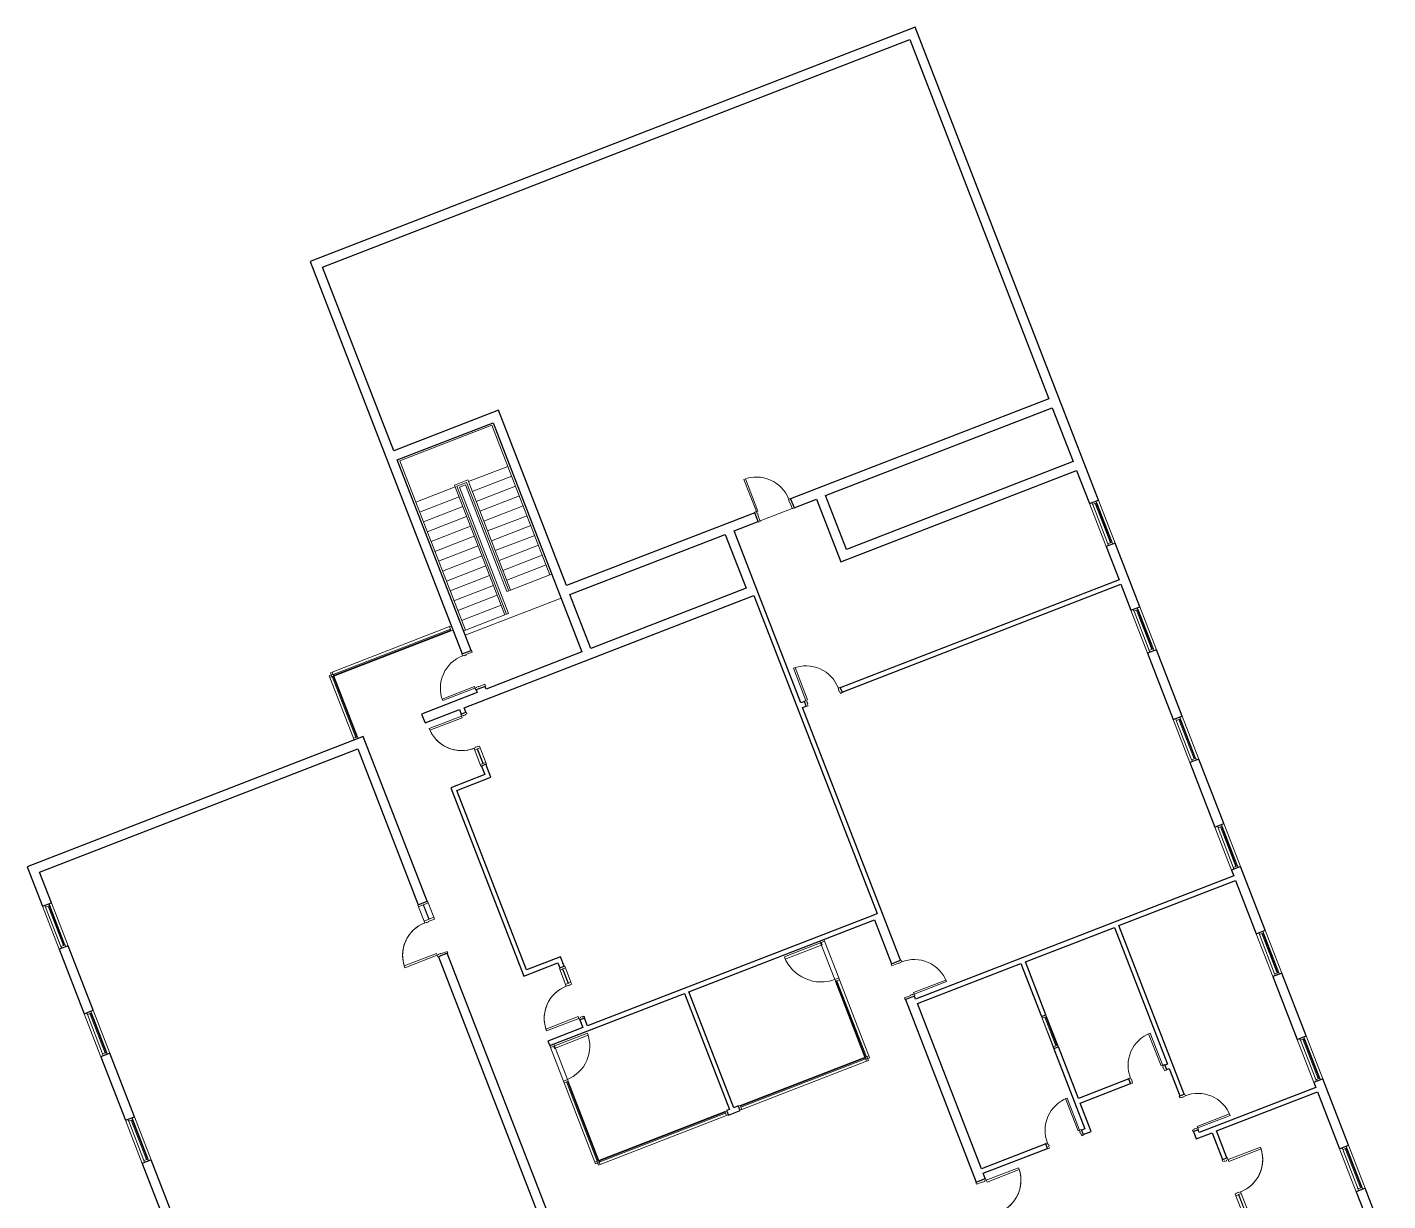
# Model space of a CAD drawing. Header units: inches. Extents: x -715 to 1000, y -5106 to -727.
# Drawn here: x -715 to 700, y -1948 to -727 of the extents above; entities that cross this region are included whole.
import ezdxf

# ---------------------------------------------------------------- set-up
doc = ezdxf.new("R2010")
doc.units = ezdxf.units.IN
doc.header["$MEASUREMENT"] = 0
for name, color, linetype, lineweight in [('A-DOOR', 31, 'Continuous', 9), ('A-DOOR-FRAM', 31, 'Continuous', 15), ('A-FLOR', 192, 'Continuous', 9), ('A-FLOR-HRAL', 11, 'Continuous', 9), ('A-GLAZ-CURT', 52, 'Continuous', 9), ('A-GLAZ-CWMG', 51, 'Continuous', 9), ('A-WALL', 113, 'Continuous', 9), ('I-WALL', 2, 'Continuous', 9), ('S-STRS', 31, 'Continuous', 9)]:
    doc.layers.add(name, color=color, linetype=linetype, lineweight=lineweight)

# ---------------------------------------------------------------- blocks, each defined once
blk = doc.blocks.new('System Panel - zGlazed-5186094-Level 2 - Map Export')
at = {"layer": 'A-GLAZ-CURT'}
for p, q in [((22, -0.5), (-22, -0.5)), ((-22, -0.5), (-22, -1.5)), ((-22, -1.5), (22, -1.5)), ((22, -1.5), (22, -0.5))]:
    blk.add_line(p, q, dxfattribs=at)
blk = doc.blocks.new('Rectangular Mullion - 4 1_2_ x 2_ Rectangular_CE_-5164190-Level 2 - Map Export')
at = {"layer": 'A-GLAZ-CWMG'}
for p, q in [((782.8, -2228.7), (798.7, -2269.7)), ((787, -2227), (802.9, -2268.1))]:
    blk.add_line(p, q, dxfattribs=at)
blk = doc.blocks.new('Rectangular Mullion - 4 1_2_ x 2_ Rectangular_CE_-5186095-Level 2 - Map Export')
at = {"layer": 'A-GLAZ-CWMG', "lineweight": 15}
for p, q in [((-2, 2.25), (0, 2.25)), ((-2, -2.25), (-2, 2.25)), ((0, 2.25), (0, -2.25)), ((0, -2.25), (-2, -2.25))]:
    blk.add_line(p, q, dxfattribs=at)
blk = doc.blocks.new('Rectangular Mullion - 4 1_2_ x 2_ Rectangular_CE_-5186096-Level 2 - Map Export')
at = {"layer": 'A-GLAZ-CWMG', "lineweight": 15}
for p, q in [((0, 2.25), (-2, 2.25)), ((-2, 2.25), (-2, -2.25)), ((0, -2.25), (0, 2.25)), ((-2, -2.25), (0, -2.25))]:
    blk.add_line(p, q, dxfattribs=at)
blk = doc.blocks.new('System Panel - zGlazed-5186063-Level 2 - Map Export')
at = {"layer": 'A-GLAZ-CURT'}
for p, q in [((22, 1.5), (-22, 1.5)), ((-22, 1.5), (-22, 0.5)), ((-22, 0.5), (22, 0.5)), ((22, 0.5), (22, 1.5))]:
    blk.add_line(p, q, dxfattribs=at)
blk = doc.blocks.new('Rectangular Mullion - 4 1_2_ x 2_ Rectangular_CE_-5142176-Level 2 - Map Export')
at = {"layer": 'A-GLAZ-CWMG'}
for p, q in [((891.3, -3060.1), (891.3, -3016.1)), ((895.8, -3060.1), (895.8, -3016.1))]:
    blk.add_line(p, q, dxfattribs=at)
blk = doc.blocks.new('Rectangular Mullion - 4 1_2_ x 2_ Rectangular_CE_-5186064-Level 2 - Map Export')
at = {"layer": 'A-GLAZ-CWMG', "lineweight": 15}
for p, q in [((-2, 2.25), (0, 2.25)), ((-2, -2.25), (-2, 2.25)), ((0, 2.25), (0, -2.25)), ((0, -2.25), (-2, -2.25))]:
    blk.add_line(p, q, dxfattribs=at)
blk = doc.blocks.new('Rectangular Mullion - 4 1_2_ x 2_ Rectangular_CE_-5186065-Level 2 - Map Export')
at = {"layer": 'A-GLAZ-CWMG', "lineweight": 15}
for p, q in [((0, 2.25), (-2, 2.25)), ((-2, 2.25), (-2, -2.25)), ((0, -2.25), (0, 2.25)), ((-2, -2.25), (0, -2.25))]:
    blk.add_line(p, q, dxfattribs=at)
blk = doc.blocks.new('Door-Single-Sidelite_CE_ - WD Door-2_ HM Frame-Sidelite-5144361-Level 2 - Map Export')
at = {"layer": 'A-DOOR', "lineweight": 15}
for p, q in [((-36, -0.125), (-36, 0.125)), ((-36, 0.125), (-20, 0.125)), ((-20, 0.125), (-20, -0.125)), ((-20, -0.125), (-36, -0.125))]:
    blk.add_line(p, q, dxfattribs=at)
at = {"layer": 'A-DOOR'}
for p, q in [((16, -5.5), (18, -5.5)), ((16, -41.5), (16, -5.5)), ((18, -5.5), (18, -41.5)), ((18, -41.5), (16, -41.5))]:
    blk.add_line(p, q, dxfattribs=at)
for start, end in [(179.5, 266.789728), (180.5, 270)]:
    blk.add_arc((18, -5.5), 36, start, end, dxfattribs=at)
at = {"layer": 'A-DOOR-FRAM'}
for p, q in [((-38, 5.5), (-36, 5.5)), ((-38, -5.5), (-38, 5.5)), ((-36, 5.5), (-36, -5.5)), ((-20, 5.5), (-18, 5.5)), ((-20, -5.5), (-20, 5.5)), ((-18, 5.5), (-18, -1.5)), ((18, 5.5), (20, 5.5)), ((18, -1.5), (18, 5.5)), ((20, 5.5), (20, -5.5)), ((-36, -5.5), (-38, -5.5)), ((-18, -5.5), (-20, -5.5)), ((-18, -1.5), (-17.5, -1.5)), ((-18, -3.5), (-18, -5.5)), ((-17.5, -3.5), (-18, -3.5)), ((-17.5, -1.5), (-17.5, -3.5)), ((17.5, -1.5), (18, -1.5)), ((17.5, -3.5), (17.5, -1.5)), ((18, -3.5), (17.5, -3.5)), ((18, -5.5), (18, -3.5)), ((20, -5.5), (18, -5.5))]:
    blk.add_line(p, q, dxfattribs=at)
at = {"layer": 'A-DOOR-FRAM', "lineweight": 9}
for p, q in [((-20, 5.5), (-36, 5.5)), ((-36, -5.5), (-20, -5.5))]:
    blk.add_line(p, q, dxfattribs=at)
blk = doc.blocks.new('Door-Single_CE_ - HM Door-2_ HM Frame-5141001-Level 2 - Map Export')
at = {"layer": 'A-DOOR'}
for p, q in [((16.25, -41.5), (16.25, -5.5)), ((16.25, -5.5), (18, -5.5)), ((18, -5.5), (18, -41.5)), ((18, -41.5), (16.25, -41.5))]:
    blk.add_line(p, q, dxfattribs=at)
at = {"layer": 'A-DOOR', "lineweight": 15}
for p, q in [((16.25, -41.5), (16.25, -5.5)), ((18, -5.5), (16.25, -5.5)), ((18, -5.5), (18, -41.5)), ((18, -41.5), (16.25, -41.5))]:
    blk.add_line(p, q, dxfattribs=at)
at = {"layer": 'A-DOOR'}
blk.add_arc((18, -5.5), 36, 179.5, 270, dxfattribs=at)
blk.add_arc((18, -5.5), 36, 179.5, 270, dxfattribs=at)
blk.add_arc((18, -5.5), 36, 179.5, 270, dxfattribs=at)
blk.add_arc((18, -5.5), 36, 179.5, 270, dxfattribs=at)
at = {"layer": 'A-DOOR-FRAM'}
for p, q in [((-20, 5.5), (-18, 5.5)), ((-20, -5.5), (-20, 5.5)), ((-18, 5.5), (-18, -1.75)), ((18, 5.5), (20, 5.5)), ((18, -1.75), (18, 5.5)), ((20, 5.5), (20, -5.5)), ((-18, -5.5), (-20, -5.5)), ((-18, -1.75), (-17.5, -1.75)), ((-18, -3.75), (-18, -5.5)), ((-17.5, -3.75), (-18, -3.75)), ((-17.5, -1.75), (-17.5, -3.75)), ((17.5, -1.75), (18, -1.75)), ((17.5, -3.75), (17.5, -1.75)), ((18, -3.75), (17.5, -3.75)), ((18, -5.5), (18, -3.75)), ((20, -5.5), (18, -5.5))]:
    blk.add_line(p, q, dxfattribs=at)
blk = doc.blocks.new('System Panel - zGlazed-5186163-Level 2 - Map Export')
at = {"layer": 'A-GLAZ-CURT'}
for p, q in [((65.5, 1.5), (-65.5, 1.5)), ((-65.5, 1.5), (-65.5, 0.5)), ((-65.5, 0.5), (65.5, 0.5)), ((65.5, 0.5), (65.5, 1.5))]:
    blk.add_line(p, q, dxfattribs=at)
blk = doc.blocks.new('Rectangular Mullion - 4 1_2_ x 2_ Rectangular_CE_-5180067-Level 2 - Map Export')
at = {"layer": 'A-GLAZ-CWMG'}
for p, q in [((-397.8, -1398), (-275.7, -1350.7)), ((-396.2, -1402.2), (-274.1, -1354.9))]:
    blk.add_line(p, q, dxfattribs=at)
blk = doc.blocks.new('Rectangular Mullion - 4 1_2_ x 2_ Rectangular_CE_-5186047-Level 2 - Map Export')
at = {"layer": 'A-GLAZ-CWMG', "lineweight": 15}
for p, q in [((-2, 2.25), (0, 2.25)), ((-2, -2.25), (-2, 2.25)), ((0, 2.25), (0, -2.25)), ((0, -2.25), (-2, -2.25))]:
    blk.add_line(p, q, dxfattribs=at)
blk = doc.blocks.new('Rectangular Mullion - 4 1_2_ x 2_ Rectangular_CE_-5186048-Level 2 - Map Export')
at = {"layer": 'A-GLAZ-CWMG', "lineweight": 15}
for p, q in [((0, 2.25), (-2, 2.25)), ((-2, 2.25), (-2, -2.25)), ((0, -2.25), (0, 2.25)), ((-2, -2.25), (0, -2.25))]:
    blk.add_line(p, q, dxfattribs=at)
blk = doc.blocks.new('System Panel - zGlazed-5186164-Level 2 - Map Export')
at = {"layer": 'A-GLAZ-CURT'}
for p, q in [((34, 1.5), (-34, 1.5)), ((-34, 1.5), (-34, 0.5)), ((-34, 0.5), (34, 0.5)), ((34, 0.5), (34, 1.5))]:
    blk.add_line(p, q, dxfattribs=at)
blk = doc.blocks.new('Rectangular Mullion - 4 1_2_ x 2_ Rectangular_CE_-5180086-Level 2 - Map Export')
at = {"layer": 'A-GLAZ-CWMG'}
for p, q in [((-375.7, -1466.9), (-400.2, -1403.5)), ((-371.5, -1465.3), (-396, -1401.9))]:
    blk.add_line(p, q, dxfattribs=at)
blk = doc.blocks.new('Door-Single-Sidelite_CE_ - WD Door-2_ HM Frame-Sidelite-5143300-Level 2 - Map Export')
at = {"layer": 'A-DOOR'}
for p, q in [((18, 39), (16, 39)), ((16, 39), (16, 3)), ((18, 3), (18, 39)), ((16, 3), (18, 3))]:
    blk.add_line(p, q, dxfattribs=at)
at = {"layer": 'A-DOOR', "lineweight": 15}
for p, q in [((-20, 0.125), (-36, 0.125)), ((-36, 0.125), (-36, -0.125)), ((-20, -0.125), (-20, 0.125)), ((-36, -0.125), (-20, -0.125))]:
    blk.add_line(p, q, dxfattribs=at)
at = {"layer": 'A-DOOR'}
for start, end in [(93.210272, 180.5), (90, 179.5)]:
    blk.add_arc((18, 3), 36, start, end, dxfattribs=at)
at = {"layer": 'A-DOOR-FRAM'}
for p, q in [((-36, 3), (-38, 3)), ((-38, 3), (-38, -3)), ((-36, -3), (-36, 3)), ((-18, 3), (-20, 3)), ((-20, 3), (-20, -3)), ((-18, 1), (-18, 3)), ((-17.5, 1), (-18, 1)), ((-17.5, -1), (-17.5, 1)), ((18, 1), (17.5, 1)), ((17.5, 1), (17.5, -1)), ((20, 3), (18, 3)), ((18, 3), (18, 1)), ((20, -3), (20, 3)), ((-38, -3), (-36, -3)), ((-20, -3), (-18, -3)), ((-18, -3), (-18, -1)), ((-18, -1), (-17.5, -1)), ((17.5, -1), (18, -1)), ((18, -1), (18, -3)), ((18, -3), (20, -3))]:
    blk.add_line(p, q, dxfattribs=at)
at = {"layer": 'A-DOOR-FRAM', "lineweight": 9}
for p, q in [((-36, 3), (-20, 3)), ((-20, -3), (-36, -3))]:
    blk.add_line(p, q, dxfattribs=at)
blk = doc.blocks.new('Door-Single-Sidelite_CE_ - WD Door-2_ HM Frame-Sidelite-5143442-Level 2 - Map Export')
at = {"layer": 'A-DOOR', "lineweight": 15}
for p, q in [((-36, -0.125), (-36, 0.125)), ((-36, 0.125), (-20, 0.125)), ((-20, 0.125), (-20, -0.125)), ((-20, -0.125), (-36, -0.125))]:
    blk.add_line(p, q, dxfattribs=at)
at = {"layer": 'A-DOOR'}
for p, q in [((16, -3), (18, -3)), ((16, -39), (16, -3)), ((18, -3), (18, -39)), ((18, -39), (16, -39))]:
    blk.add_line(p, q, dxfattribs=at)
for start, end in [(179.5, 266.789728), (180.5, 270)]:
    blk.add_arc((18, -3), 36, start, end, dxfattribs=at)
at = {"layer": 'A-DOOR-FRAM'}
for p, q in [((-38, 3), (-36, 3)), ((-38, -3), (-38, 3)), ((-36, 3), (-36, -3)), ((-20, 3), (-18, 3)), ((-20, -3), (-20, 3)), ((-18, 3), (-18, 1)), ((-18, 1), (-17.5, 1)), ((-17.5, 1), (-17.5, -1)), ((17.5, 1), (18, 1)), ((17.5, -1), (17.5, 1)), ((18, 3), (20, 3)), ((18, 1), (18, 3)), ((20, 3), (20, -3)), ((-36, -3), (-38, -3)), ((-18, -3), (-20, -3)), ((-18, -1), (-18, -3)), ((-17.5, -1), (-18, -1)), ((18, -1), (17.5, -1)), ((18, -3), (18, -1)), ((20, -3), (18, -3))]:
    blk.add_line(p, q, dxfattribs=at)
at = {"layer": 'A-DOOR-FRAM', "lineweight": 9}
for p, q in [((-20, 3), (-36, 3)), ((-36, -3), (-20, -3))]:
    blk.add_line(p, q, dxfattribs=at)
blk = doc.blocks.new('CW-Single_CE_ - Medium Style-5186165-Level 2 - Map Export')
at = {"layer": 'A-DOOR', "lineweight": 15}
for p, q in [((-18.75, 39), (-18.75, 1.5)), ((-16.25, 39), (-18.75, 39)), ((-16.25, 1.5), (-16.25, 39)), ((-18.75, 1.5), (-16.25, 1.5))]:
    blk.add_line(p, q, dxfattribs=at)
at = {"layer": 'A-DOOR'}
blk.add_arc((-18.75, 1.5), 37.5, 360, 90, dxfattribs=at)
blk = doc.blocks.new('Rectangular Mullion - 4 1_2_ x 2_ Rectangular_CE_-5145594-Level 2 - Map Export')
at = {"layer": 'A-GLAZ-CWMG'}
for p, q in [((-157.3, -1823.5), (-170.9, -1788.6)), ((-153.1, -1821.9), (-166.7, -1786.9))]:
    blk.add_line(p, q, dxfattribs=at)
blk = doc.blocks.new('System Panel - zGlazed-5186166-Level 2 - Map Export')
at = {"layer": 'A-GLAZ-CURT'}
for p, q in [((70.5, 1.5), (-70.5, 1.5)), ((-70.5, 1.5), (-70.5, 0.5)), ((-70.5, 0.5), (70.5, 0.5)), ((70.5, 0.5), (70.5, 1.5))]:
    blk.add_line(p, q, dxfattribs=at)
blk = doc.blocks.new('Rectangular Mullion - 4 1_2_ x 2_ Rectangular_CE_-5181802-Level 2 - Map Export')
at = {"layer": 'A-GLAZ-CWMG'}
for p, q in [((10.7, -1855.2), (-120.7, -1906.1)), ((12.4, -1859.4), (-119.1, -1910.3))]:
    blk.add_line(p, q, dxfattribs=at)
blk = doc.blocks.new('System Panel - zGlazed-5186167-Level 2 - Map Export')
at = {"layer": 'A-GLAZ-CURT'}
for p, q in [((69.7, 1.5), (-69.7, 1.5)), ((-69.7, 1.5), (-69.7, 0.5)), ((-69.7, 0.5), (69.7, 0.5)), ((69.7, 0.5), (69.7, 1.5))]:
    blk.add_line(p, q, dxfattribs=at)
blk = doc.blocks.new('Rectangular Mullion - 4 1_2_ x 2_ Rectangular_CE_-5182209-Level 2 - Map Export')
at = {"layer": 'A-GLAZ-CWMG'}
for p, q in [((156.5, -1798.7), (26.6, -1849.1)), ((158.1, -1802.9), (28.2, -1853.2))]:
    blk.add_line(p, q, dxfattribs=at)
blk = doc.blocks.new('System Panel - zGlazed-5186168-Level 2 - Map Export')
at = {"layer": 'A-GLAZ-CURT'}
for p, q in [((42.5, 1.5), (-42.5, 1.5)), ((-42.5, 1.5), (-42.5, 0.5)), ((-42.5, 0.5), (42.5, 0.5)), ((42.5, 0.5), (42.5, 1.5))]:
    blk.add_line(p, q, dxfattribs=at)
blk = doc.blocks.new('Rectangular Mullion - 4 1_2_ x 2_ Rectangular_CE_-5182568-Level 2 - Map Export')
at = {"layer": 'A-GLAZ-CWMG'}
for p, q in [((125.6, -1719.8), (156.3, -1799)), ((129.8, -1718.2), (160.5, -1797.4))]:
    blk.add_line(p, q, dxfattribs=at)
blk = doc.blocks.new('System Panel - zGlazed-5186169-Level 2 - Map Export')
at = {"layer": 'A-GLAZ-CURT'}
for p, q in [((44.25, 1.5), (-44.25, 1.5)), ((-44.25, 1.5), (-44.25, 0.5)), ((-44.25, 0.5), (44.25, 0.5)), ((44.25, 0.5), (44.25, 1.5))]:
    blk.add_line(p, q, dxfattribs=at)
blk = doc.blocks.new('Rectangular Mullion - 4 1_2_ x 2_ Rectangular_CE_-5182505-Level 2 - Map Export')
at = {"layer": 'A-GLAZ-CWMG'}
for p, q in [((-124.6, -1907.9), (-156.6, -1825.4)), ((-120.4, -1906.3), (-152.4, -1823.8))]:
    blk.add_line(p, q, dxfattribs=at)
blk = doc.blocks.new('Rectangular Mullion - 4 1_2_ x 2_ Rectangular_CE_-5186050-Level 2 - Map Export')
at = {"layer": 'A-GLAZ-CWMG', "lineweight": 15}
for p, q in [((-1, 2.25), (1, 2.25)), ((-1, -2.25), (-1, 2.25)), ((1, 2.25), (1, -2.25)), ((1, -2.25), (-1, -2.25))]:
    blk.add_line(p, q, dxfattribs=at)
blk = doc.blocks.new('CW-Single_CE_ - Medium Style-5186170-Level 2 - Map Export')
at = {"layer": 'A-DOOR', "lineweight": 15}
for p, q in [((-20.5, -1.5), (-18, -1.5)), ((-20.5, -42.5), (-20.5, -1.5)), ((-18, -1.5), (-18, -42.5)), ((-18, -42.5), (-20.5, -42.5))]:
    blk.add_line(p, q, dxfattribs=at)
at = {"layer": 'A-DOOR'}
blk.add_arc((-20.5, -1.5), 41, 270, 0, dxfattribs=at)
blk = doc.blocks.new('Rectangular Mullion - 4 1_2_ x 2_ Rectangular_CE_-5182570-Level 2 - Map Export')
at = {"layer": 'A-GLAZ-CWMG'}
for p, q in [((110.1, -1679.7), (124.9, -1717.9)), ((114.3, -1678.1), (129.1, -1716.3))]:
    blk.add_line(p, q, dxfattribs=at)
blk = doc.blocks.new('Door-Single_CE_ - HM Door-2_ HM Frame-5141952-Level 2 - Map Export')
at = {"layer": 'A-DOOR'}
for p, q in [((18, 41.5), (16.25, 41.5)), ((16.25, 41.5), (16.25, 5.5)), ((18, 5.5), (18, 41.5)), ((16.25, 5.5), (18, 5.5))]:
    blk.add_line(p, q, dxfattribs=at)
at = {"layer": 'A-DOOR', "lineweight": 15}
for p, q in [((18, 41.5), (16.25, 41.5)), ((16.25, 41.5), (16.25, 5.5)), ((18, 5.5), (18, 41.5)), ((18, 5.5), (16.25, 5.5))]:
    blk.add_line(p, q, dxfattribs=at)
at = {"layer": 'A-DOOR'}
blk.add_arc((18, 5.5), 36, 90, 180.5, dxfattribs=at)
blk.add_arc((18, 5.5), 36, 90, 180.5, dxfattribs=at)
blk.add_arc((18, 5.5), 36, 90, 180.5, dxfattribs=at)
blk.add_arc((18, 5.5), 36, 90, 180.5, dxfattribs=at)
at = {"layer": 'A-DOOR-FRAM'}
for p, q in [((-18, 5.5), (-20, 5.5)), ((-20, 5.5), (-20, -5.5)), ((-18, 3.75), (-18, 5.5)), ((-17.5, 3.75), (-18, 3.75)), ((-18, -5.5), (-18, 1.75)), ((-18, 1.75), (-17.5, 1.75)), ((-17.5, 1.75), (-17.5, 3.75)), ((18, 3.75), (17.5, 3.75)), ((17.5, 3.75), (17.5, 1.75)), ((17.5, 1.75), (18, 1.75)), ((20, 5.5), (18, 5.5)), ((18, 5.5), (18, 3.75)), ((18, 1.75), (18, -5.5)), ((20, -5.5), (20, 5.5)), ((-20, -5.5), (-18, -5.5)), ((18, -5.5), (20, -5.5))]:
    blk.add_line(p, q, dxfattribs=at)
blk = doc.blocks.new('Door-Single_CE_ - HM Door-2_ HM Frame-5141420-Level 2 - Map Export')
at = {"layer": 'A-DOOR'}
for p, q in [((16.25, -39), (16.25, -3)), ((16.25, -3), (18, -3)), ((18, -3), (18, -39)), ((18, -39), (16.25, -39))]:
    blk.add_line(p, q, dxfattribs=at)
at = {"layer": 'A-DOOR', "lineweight": 15}
for p, q in [((16.25, -39), (16.25, -3)), ((18, -3), (16.25, -3)), ((18, -3), (18, -39)), ((18, -39), (16.25, -39))]:
    blk.add_line(p, q, dxfattribs=at)
at = {"layer": 'A-DOOR'}
blk.add_arc((18, -3), 36, 179.5, 270, dxfattribs=at)
blk.add_arc((18, -3), 36, 179.5, 270, dxfattribs=at)
blk.add_arc((18, -3), 36, 179.5, 270, dxfattribs=at)
blk.add_arc((18, -3), 36, 179.5, 270, dxfattribs=at)
at = {"layer": 'A-DOOR-FRAM'}
for p, q in [((-20, 3), (-18, 3)), ((-20, -3), (-20, 3)), ((-18, 3), (-18, 0.75)), ((-18, 0.75), (-17.5, 0.75)), ((-17.5, 0.75), (-17.5, -1.25)), ((17.5, 0.75), (18, 0.75)), ((17.5, -1.25), (17.5, 0.75)), ((18, 3), (20, 3)), ((18, 0.75), (18, 3)), ((20, 3), (20, -3)), ((-18, -3), (-20, -3)), ((-18, -1.25), (-18, -3)), ((-17.5, -1.25), (-18, -1.25)), ((18, -1.25), (17.5, -1.25)), ((18, -3), (18, -1.25)), ((20, -3), (18, -3))]:
    blk.add_line(p, q, dxfattribs=at)
blk = doc.blocks.new('Door-Single_CE_ - HM Door-2_ HM Frame-5141171-Level 2 - Map Export')
at = {"layer": 'A-DOOR'}
for p, q in [((18, 39), (16.25, 39)), ((16.25, 39), (16.25, 3)), ((18, 3), (18, 39)), ((16.25, 3), (18, 3))]:
    blk.add_line(p, q, dxfattribs=at)
at = {"layer": 'A-DOOR', "lineweight": 15}
for p, q in [((18, 39), (16.25, 39)), ((16.25, 39), (16.25, 3)), ((18, 3), (18, 39)), ((18, 3), (16.25, 3))]:
    blk.add_line(p, q, dxfattribs=at)
at = {"layer": 'A-DOOR'}
blk.add_arc((18, 3), 36, 90, 180.5, dxfattribs=at)
blk.add_arc((18, 3), 36, 90, 180.5, dxfattribs=at)
blk.add_arc((18, 3), 36, 90, 180.5, dxfattribs=at)
blk.add_arc((18, 3), 36, 90, 180.5, dxfattribs=at)
at = {"layer": 'A-DOOR-FRAM'}
for p, q in [((-18, 3), (-20, 3)), ((-20, 3), (-20, -3)), ((-18, 1.25), (-18, 3)), ((-17.5, 1.25), (-18, 1.25)), ((-17.5, -0.75), (-17.5, 1.25)), ((18, 1.25), (17.5, 1.25)), ((17.5, 1.25), (17.5, -0.75)), ((20, 3), (18, 3)), ((18, 3), (18, 1.25)), ((20, -3), (20, 3)), ((-20, -3), (-18, -3)), ((-18, -3), (-18, -0.75)), ((-18, -0.75), (-17.5, -0.75)), ((17.5, -0.75), (18, -0.75)), ((18, -0.75), (18, -3)), ((18, -3), (20, -3))]:
    blk.add_line(p, q, dxfattribs=at)
blk = doc.blocks.new('System Panel - zGlazed-5186171-Level 2 - Map Export')
at = {"layer": 'A-GLAZ-CURT'}
for p, q in [((16, 1.5), (-16, 1.5)), ((-16, 1.5), (-16, 0.5)), ((-16, 0.5), (16, 0.5)), ((16, 0.5), (16, 1.5))]:
    blk.add_line(p, q, dxfattribs=at)
blk = doc.blocks.new('Rectangular Mullion - 4 1_2_ x 2_ Rectangular_CE_-5184299-Level 2 - Map Export')
at = {"layer": 'A-GLAZ-CWMG'}
for p, q in [((352.4, -1787.9), (340.9, -1758.1)), ((356.6, -1786.3), (345.1, -1756.5))]:
    blk.add_line(p, q, dxfattribs=at)
blk = doc.blocks.new('Railing - Railing-5193568-Level 2 - Map Export')
at = {"layer": 'A-FLOR-HRAL'}
for p, q in [((-231.7, -1141.1), (-327.6, -1178.2)), ((-215.1, -1183.9), (-231.7, -1141.1)), ((-327.6, -1178.2), (-310.9, -1221.1)), ((-171.3, -1296.8), (-215.1, -1183.9)), ((-310.9, -1221.1), (-259.3, -1354.4)), ((-169.5, -1296.1), (-171.3, -1296.8)), ((-259.3, -1354.4), (-261.1, -1355.2))]:
    blk.add_line(p, q, dxfattribs=at)
blk = doc.blocks.new('Railing - Railing-5193572-Level 2 - Map Export')
at = {"layer": 'A-FLOR-HRAL'}
for p, q in [((-256.8, -1198), (-270.6, -1203.3)), ((-258, -1200.6), (-268.1, -1204.5)), ((-214.2, -1313.4), (-258, -1200.6)), ((-256.1, -1199.8), (-256.8, -1198)), ((-212.4, -1312.7), (-256.1, -1199.8)), ((-270.6, -1203.3), (-218.2, -1338.5)), ((-268.1, -1204.5), (-216.4, -1337.8)), ((-212.4, -1312.7), (-214.2, -1313.4)), ((-216.4, -1337.8), (-218.2, -1338.5))]:
    blk.add_line(p, q, dxfattribs=at)

msp = doc.modelspace()

# ---------------------------------------------------------------- linework, layer by layer
at = {"layer": 'A-FLOR'}
for p, q in [((80.7, -1227.7), (47.2, -1240.7)), ((-159.8, -1320.9), (-259.4, -1359.6))]:
    msp.add_line(p, q, dxfattribs=at)
at = {"layer": 'A-WALL', "lineweight": 25}
for p, q in [((208.6, -726.9), (-420.8, -970.8)), ((399.3, -1219), (208.6, -726.9)), ((-407.9, -976.5), (202.9, -739.8)), ((202.9, -739.8), (347.7, -1113.5)), ((-420.8, -970.8), (-262.6, -1379.1)), ((-333.8, -1167.8), (-407.9, -976.5)), ((347.7, -1113.5), (79, -1217.7)), ((-224.8, -1125.5), (-333.8, -1167.8)), ((-154.1, -1308), (-224.8, -1125.5)), ((115.4, -1214.3), (351.3, -1122.9)), ((351.3, -1122.9), (373, -1178.9)), ((-330.2, -1177.1), (-230.5, -1138.5)), ((-230.5, -1138.5), (-138.1, -1377)), ((-253.3, -1375.5), (-330.2, -1177.1)), ((131.4, -1283.2), (376.6, -1188.2)), ((373, -1178.9), (137.1, -1270.3)), ((376.6, -1188.2), (390, -1222.6)), ((137.1, -1270.3), (115.4, -1214.3)), ((79, -1217.7), (82.6, -1227)), ((82.6, -1227), (106.1, -1217.9)), ((106.1, -1217.9), (131.4, -1283.2)), ((390, -1222.6), (399.3, -1219)), ((41.7, -1232.1), (-154.1, -1308)), ((20.3, -1251.1), (45.3, -1241.4)), ((45.3, -1241.4), (41.7, -1232.1)), ((-150.5, -1317.3), (11, -1254.8)), ((11, -1254.8), (32.7, -1310.8)), ((45.6, -1316.5), (20.3, -1251.1)), ((416.6, -1263.8), (407.3, -1267.4)), ((407.3, -1267.4), (420.7, -1301.8)), ((442.3, -1330), (416.6, -1263.8)), ((32.7, -1310.8), (-128.8, -1373.3)), ((422.5, -1306.5), (433, -1333.6)), ((-260.7, -1435.2), (40.9, -1318.3)), ((-128.8, -1373.3), (-150.5, -1317.3)), ((433, -1333.6), (442.3, -1330)), ((-262.6, -1379.1), (-253.3, -1375.5)), ((-138.1, -1377), (-237.7, -1415.6)), ((459.6, -1374.7), (450.3, -1378.3)), ((450.3, -1378.3), (477, -1447.3)), ((486.4, -1443.7), (459.6, -1374.7)), ((-238.8, -1412.8), (-248.1, -1416.4)), ((-237.7, -1415.6), (-238.8, -1412.8)), ((-247.1, -1419.2), (-304.9, -1441.6)), ((-248.1, -1416.4), (-247.1, -1419.2)), ((-304.9, -1441.6), (-301.3, -1450.9)), ((-301.3, -1450.9), (-265.4, -1437)), ((477, -1447.3), (486.4, -1443.7)), ((-365.5, -1465.1), (-715.1, -1600.6)), ((-299, -1636.5), (-365.5, -1465.1)), ((-702.2, -1606.3), (-371.2, -1478)), ((-371.2, -1478), (-308.4, -1640.2)), ((503.7, -1488.5), (494.4, -1492.1)), ((494.4, -1492.1), (520.4, -1559.2)), ((529.7, -1555.6), (503.7, -1488.5)), ((520.4, -1559.2), (529.7, -1555.6)), ((-715.1, -1600.6), (-699.2, -1641.6)), ((-689.9, -1638), (-702.2, -1606.3)), ((547.1, -1600.4), (537.8, -1604)), ((537.8, -1604), (540.1, -1610.1)), ((572.7, -1666.6), (547.1, -1600.4)), ((541.9, -1614.8), (563.4, -1670.2)), ((-699.2, -1641.6), (-689.9, -1638)), ((-308.4, -1640.2), (-299, -1636.5)), ((169.2, -1649.3), (164.5, -1651.1)), ((166.4, -1655.7), (184.1, -1701.4)), ((193.4, -1697.8), (173.9, -1647.5)), ((563.4, -1670.2), (572.7, -1666.6)), ((-672.6, -1682.7), (-681.9, -1686.4)), ((-646.6, -1749.9), (-672.6, -1682.7)), ((-681.9, -1686.4), (-655.9, -1753.5)), ((-278.1, -1690.6), (-287.4, -1694.2)), ((-287.4, -1694.2), (-163.8, -2013.3)), ((-154.4, -2009.7), (-278.1, -1690.6)), ((184.1, -1701.4), (193.4, -1697.8)), ((590.1, -1711.3), (580.8, -1714.9)), ((615.4, -1776.6), (590.1, -1711.3)), ((580.8, -1714.9), (606, -1780.2)), ((207.8, -1735.1), (198.5, -1738.7)), ((198.5, -1738.7), (272.2, -1928.8)), ((209.1, -1738.4), (207.8, -1735.1)), ((-655.9, -1753.5), (-646.6, -1749.9)), ((277.5, -1914.9), (210.9, -1743)), ((606, -1780.2), (615.4, -1776.6)), ((-629.2, -1794.6), (-638.5, -1798.2)), ((-603.6, -1860.8), (-629.2, -1794.6)), ((-638.5, -1798.2), (-612.9, -1864.4)), ((632.7, -1821.4), (623.4, -1825)), ((623.4, -1825), (625.4, -1830.1)), ((659.5, -1890.4), (632.7, -1821.4)), ((627.2, -1834.8), (650.1, -1894)), ((-612.9, -1864.4), (-603.6, -1860.8)), ((650.1, -1894), (659.5, -1890.4)), ((-586.2, -1905.6), (-595.5, -1909.2)), ((-595.5, -1909.2), (-569.5, -1976.3)), ((-560.2, -1972.7), (-586.2, -1905.6)), ((281.5, -1925.1), (279.3, -1919.5)), ((272.2, -1928.8), (281.5, -1925.1)), ((676.8, -1935.1), (667.5, -1938.7)), ((667.5, -1938.7), (690.1, -1997)), ((700.3, -1995.7), (676.8, -1935.1))]:
    msp.add_line(p, q, dxfattribs=at)
at = {"layer": 'A-WALL'}
for p, q in [((407.3, -1267.4), (390, -1222.6)), ((399.3, -1219), (416.6, -1263.8)), ((442.3, -1330), (459.6, -1374.7)), ((450.3, -1378.3), (433, -1333.6)), ((486.4, -1443.7), (503.7, -1488.5)), ((494.4, -1492.1), (477, -1447.3)), ((529.7, -1555.6), (547.1, -1600.4)), ((537.8, -1604), (520.4, -1559.2)), ((-681.9, -1686.4), (-699.2, -1641.6)), ((-689.9, -1638), (-672.6, -1682.7)), ((580.8, -1714.9), (563.4, -1670.2)), ((572.7, -1666.6), (590.1, -1711.3)), ((-638.5, -1798.2), (-655.9, -1753.5)), ((-646.6, -1749.9), (-629.2, -1794.6)), ((623.4, -1825), (606, -1780.2)), ((615.4, -1776.6), (632.7, -1821.4)), ((-595.5, -1909.2), (-612.9, -1864.4)), ((-603.6, -1860.8), (-586.2, -1905.6)), ((667.5, -1938.7), (650.1, -1894)), ((659.5, -1890.4), (676.8, -1935.1))]:
    msp.add_line(p, q, dxfattribs=at)
at = {"layer": 'I-WALL', "lineweight": 25}
for p, q in [((420.7, -1301.8), (130.7, -1414.2)), ((132.5, -1418.9), (422.5, -1306.5)), ((40.9, -1318.3), (169.2, -1649.3)), ((89.6, -1430.1), (45.6, -1316.5)), ((130.7, -1414.2), (132.5, -1418.9)), ((93.4, -1428.7), (89.6, -1430.1)), ((95.2, -1433.3), (93.4, -1428.7)), ((-265.4, -1437), (-263.6, -1441.7)), ((-263.6, -1441.7), (-258.9, -1439.8)), ((-258.9, -1439.8), (-260.7, -1435.2)), ((91.5, -1434.8), (95.2, -1433.3)), ((173.9, -1647.5), (91.5, -1434.8)), ((-237.9, -1493.9), (-242.6, -1495.7)), ((-242.6, -1495.7), (-239.2, -1504.6)), ((-232.7, -1507.4), (-237.9, -1493.9)), ((-239.2, -1504.6), (-274.6, -1518.3)), ((-268.1, -1521.2), (-232.7, -1507.4)), ((-274.6, -1518.3), (-198.6, -1714.4)), ((-195.7, -1707.9), (-268.1, -1521.2)), ((540.1, -1610.1), (209.1, -1738.4)), ((420.5, -1661.8), (541.9, -1614.8)), ((164.5, -1651.1), (-132.4, -1766.1)), ((-26.8, -1730.6), (166.4, -1655.7)), ((323.3, -1699.5), (415.9, -1663.6)), ((415.9, -1663.6), (471, -1805.9)), ((488.5, -1837.1), (420.5, -1661.8)), ((-160.3, -1694.2), (-195.7, -1707.9)), ((-156.4, -1704.1), (-160.3, -1694.2)), ((-198.6, -1714.4), (-163.1, -1700.7)), ((-163.1, -1700.7), (-161.1, -1705.9)), ((-161.1, -1705.9), (-156.4, -1704.1)), ((210.9, -1743), (318.6, -1701.3)), ((318.6, -1701.3), (339.9, -1756.3)), ((344.6, -1754.5), (323.3, -1699.5)), ((-171.6, -1786.7), (-31.5, -1732.4)), ((-31.5, -1732.4), (15.3, -1853.1)), ((20, -1851.3), (-26.8, -1730.6)), ((339.9, -1756.3), (344.6, -1754.5)), ((-137, -1767.9), (-173.4, -1782)), ((-135.4, -1758.2), (-140.1, -1760)), ((-140.1, -1760), (-137, -1767.9)), ((-132.4, -1766.1), (-135.4, -1758.2)), ((-173.4, -1782), (-171.6, -1786.7)), ((357.6, -1788.1), (352.9, -1789.9)), ((352.9, -1789.9), (385.2, -1873.1)), ((378.4, -1841.7), (357.6, -1788.1)), ((471, -1805.9), (468.2, -1807)), ((468.2, -1807), (470, -1811.6)), ((470, -1811.6), (472.8, -1810.5)), ((472.8, -1810.5), (483.8, -1838.9)), ((430.9, -1821.4), (378.4, -1841.7)), ((432.7, -1826.1), (430.9, -1821.4)), ((380.2, -1846.4), (432.7, -1826.1)), ((483.8, -1838.9), (488.5, -1837.1)), ((625.4, -1830.1), (504, -1877.2)), ((522.1, -1875.5), (627.2, -1834.8)), ((15.3, -1853.1), (12.5, -1854.2)), ((14.3, -1858.9), (26.4, -1854.2)), ((24.6, -1849.5), (20, -1851.3)), ((26.4, -1854.2), (24.6, -1849.5)), ((391.7, -1876), (380.2, -1846.4)), ((12.5, -1854.2), (14.3, -1858.9)), ((385.2, -1873.1), (381.7, -1874.5)), ((381.7, -1874.5), (383.5, -1879.2)), ((383.5, -1879.2), (391.7, -1876)), ((502.9, -1874.4), (498.2, -1876.2)), ((498.2, -1876.2), (501.1, -1883.7)), ((501.1, -1883.7), (517.5, -1877.3)), ((504, -1877.2), (502.9, -1874.4)), ((517.5, -1877.3), (528.3, -1905.3)), ((533, -1903.5), (522.1, -1875.5)), ((344.4, -1888.9), (277.5, -1914.9)), ((279.3, -1919.5), (346.2, -1893.6)), ((346.2, -1893.6), (344.4, -1888.9)), ((528.3, -1905.3), (533, -1903.5))]:
    msp.add_line(p, q, dxfattribs=at)
at = {"layer": 'I-WALL'}
for p, q in [((344.6, -1754.5), (357.6, -1788.1)), ((352.9, -1789.9), (339.9, -1756.3))]:
    msp.add_line(p, q, dxfattribs=at)
at = {"layer": 'S-STRS'}
for p, q in [((-256.1, -1199.8), (-215.1, -1183.9)), ((-252.1, -1210.1), (-211.1, -1194.2)), ((-269.9, -1205.2), (-310.9, -1221.1)), ((-265.9, -1215.5), (-307, -1231.4)), ((-265.5, -1205.6), (-259.1, -1203.2)), ((-265.5, -1205.6), (-214.5, -1337.1)), ((-216.1, -1314.1), (-259.1, -1203.2)), ((-248.1, -1220.4), (-207.1, -1204.5)), ((-244.2, -1230.6), (-203.1, -1214.7)), ((-262, -1225.7), (-303, -1241.6)), ((-240.2, -1240.9), (-199.2, -1225)), ((-258, -1236), (-299, -1251.9)), ((-236.2, -1251.1), (-195.2, -1235.2)), ((-232.2, -1261.4), (-191.2, -1245.5)), ((-254, -1246.2), (-295, -1262.1)), ((-250, -1256.5), (-291.1, -1272.4)), ((-228.3, -1271.6), (-187.2, -1255.7)), ((-246.1, -1266.7), (-287.1, -1282.6)), ((-224.3, -1281.9), (-183.3, -1266)), ((-242.1, -1277), (-283.1, -1292.9)), ((-238.1, -1287.3), (-279.1, -1303.2)), ((-220.3, -1292.2), (-179.3, -1276.3)), ((-216.3, -1302.4), (-175.3, -1286.5)), ((-234.1, -1297.5), (-275.2, -1313.4)), ((-212.4, -1312.7), (-171.3, -1296.8)), ((-230.2, -1307.8), (-271.2, -1323.7)), ((-216.1, -1314.1), (-214.2, -1313.4)), ((-226.2, -1318), (-267.2, -1333.9)), ((-222.2, -1328.3), (-263.2, -1344.2)), ((-218.2, -1338.5), (-259.3, -1354.4)), ((-216.4, -1337.8), (-214.5, -1337.1))]:
    msp.add_line(p, q, dxfattribs=at)

# ---------------------------------------------------------------- block references
at = {"layer": 'A-DOOR'}
for name, p, rotation in [('Door-Single_CE_ - HM Door-2_ HM Frame-5141001-Level 2 - Map Export', (62.2, -1229.6), 201.1831562176394), ('Door-Single_CE_ - HM Door-2_ HM Frame-5141001-Level 2 - Map Export', (-250.7, -1395.9), 291.1831562176396), ('Door-Single_CE_ - HM Door-2_ HM Frame-5141420-Level 2 - Map Export', (112.9, -1423.8), 201.1831562176384), ('Door-Single-Sidelite_CE_ - WD Door-2_ HM Frame-Sidelite-5143300-Level 2 - Map Export', (-254, -1459.4), 111.1831562176396), ('Door-Single-Sidelite_CE_ - WD Door-2_ HM Frame-Sidelite-5144361-Level 2 - Map Export', (-290, -1673.8), 291.1831562176384), ('Door-Single_CE_ - HM Door-2_ HM Frame-5141952-Level 2 - Map Export', (196, -1718.3), 291.18315621764), ('Door-Single-Sidelite_CE_ - WD Door-2_ HM Frame-Sidelite-5143442-Level 2 - Map Export', (-145, -1740.5), 291.1831562176405), ('Door-Single_CE_ - HM Door-2_ HM Frame-5141171-Level 2 - Map Export', (450.4, -1816.5), 21.18315621763926), ('Door-Single_CE_ - HM Door-2_ HM Frame-5141171-Level 2 - Map Export', (493.4, -1856.7), 291.1831562176406), ('Door-Single_CE_ - HM Door-2_ HM Frame-5141171-Level 2 - Map Export', (364, -1884.1), 21.18315621763986), ('Door-Single-Sidelite_CE_ - WD Door-2_ HM Frame-Sidelite-5143442-Level 2 - Map Export', (537.9, -1923.1), 111.1831562176393), ('Door-Single-Sidelite_CE_ - WD Door-2_ HM Frame-Sidelite-5144361-Level 2 - Map Export', (284, -1945.6), 111.18315621764)]:
    msp.add_blockref(name, p, dxfattribs=dict(at, rotation=rotation))
at = {"layer": 'A-DOOR', "lineweight": 15}
for name, p, rotation in [('CW-Single_CE_ - Medium Style-5186170-Level 2 - Map Export', (119.6, -1698), 291.18315621764), ('CW-Single_CE_ - Medium Style-5186165-Level 2 - Map Export', (-162, -1805.2), 291.1831562176414)]:
    msp.add_blockref(name, p, dxfattribs=dict(at, rotation=rotation))
at = {"layer": 'A-FLOR-HRAL'}
for name in ['Railing - Railing-5193568-Level 2 - Map Export', 'Railing - Railing-5193572-Level 2 - Map Export']:
    msp.add_blockref(name, (0, 0), dxfattribs=at)
at = {"layer": 'A-GLAZ-CURT'}
for name, p, rotation in [('System Panel - zGlazed-5186094-Level 2 - Map Export', (403.3, -1243.2), 111.1831562176394), ('System Panel - zGlazed-5186094-Level 2 - Map Export', (446.3, -1354.2), 111.1831562176394), ('System Panel - zGlazed-5186163-Level 2 - Map Export', (-336, -1376.5), 201.1831562176394), ('System Panel - zGlazed-5186164-Level 2 - Map Export', (-385.9, -1434.4), 291.1831562176395), ('System Panel - zGlazed-5186094-Level 2 - Map Export', (490.4, -1467.9), 111.1831562176394), ('System Panel - zGlazed-5186094-Level 2 - Map Export', (533.7, -1579.8), 111.1831562176394), ('System Panel - zGlazed-5186063-Level 2 - Map Export', (-685.9, -1662.2), 291.1831562176398), ('System Panel - zGlazed-5186094-Level 2 - Map Export', (576.7, -1690.8), 111.1831562176394), ('System Panel - zGlazed-5186168-Level 2 - Map Export', (143.1, -1758.6), 111.18315621764), ('System Panel - zGlazed-5186063-Level 2 - Map Export', (-642.5, -1774.1), 291.1831562176398), ('System Panel - zGlazed-5186171-Level 2 - Map Export', (348.8, -1772.2), 291.1831562176399), ('System Panel - zGlazed-5186094-Level 2 - Map Export', (619.4, -1800.8), 111.1831562176394), ('System Panel - zGlazed-5186167-Level 2 - Map Export', (92.3, -1826), 21.18315621763992), ('System Panel - zGlazed-5186169-Level 2 - Map Export', (-138.5, -1865.8), 291.1831562176414), ('System Panel - zGlazed-5186063-Level 2 - Map Export', (-599.5, -1885), 291.1831562176398), ('System Panel - zGlazed-5186166-Level 2 - Map Export', (-54.2, -1882.8), 21.18315621763994), ('System Panel - zGlazed-5186094-Level 2 - Map Export', (663.5, -1914.5), 111.1831562176394)]:
    msp.add_blockref(name, p, dxfattribs=dict(at, rotation=rotation))
at = {"layer": 'A-GLAZ-CWMG', "extrusion": (0, 0, -1)}
for name, p, rotation in [('Rectangular Mullion - 4 1_2_ x 2_ Rectangular_CE_-5186095-Level 2 - Map Export', (-394.6, -1220.8), 68.81684378236059), ('Rectangular Mullion - 4 1_2_ x 2_ Rectangular_CE_-5186095-Level 2 - Map Export', (-437.6, -1331.8), 68.81684378236059), ('Rectangular Mullion - 4 1_2_ x 2_ Rectangular_CE_-5186047-Level 2 - Map Export', (398.9, -1400.9), 338.8168437823605), ('Rectangular Mullion - 4 1_2_ x 2_ Rectangular_CE_-5186095-Level 2 - Map Export', (-481.7, -1445.5), 68.81684378236059), ('Rectangular Mullion - 4 1_2_ x 2_ Rectangular_CE_-5186047-Level 2 - Map Export', (372.9, -1467.9), 248.8168437823604), ('Rectangular Mullion - 4 1_2_ x 2_ Rectangular_CE_-5186095-Level 2 - Map Export', (-525.1, -1557.4), 68.81684378236059), ('Rectangular Mullion - 4 1_2_ x 2_ Rectangular_CE_-5186095-Level 2 - Map Export', (-568.1, -1668.4), 68.81684378236059), ('Rectangular Mullion - 4 1_2_ x 2_ Rectangular_CE_-5186064-Level 2 - Map Export', (677.2, -1684.5), 248.8168437823603), ('Rectangular Mullion - 4 1_2_ x 2_ Rectangular_CE_-5186047-Level 2 - Map Export', (-111.5, -1677), 68.81684378235997), ('Rectangular Mullion - 4 1_2_ x 2_ Rectangular_CE_-5186050-Level 2 - Map Export', (-127.4, -1718), 68.81684378235997), ('Rectangular Mullion - 4 1_2_ x 2_ Rectangular_CE_-5186095-Level 2 - Map Export', (-610.7, -1778.4), 68.81684378236059), ('Rectangular Mullion - 4 1_2_ x 2_ Rectangular_CE_-5186064-Level 2 - Map Export', (633.9, -1796.4), 248.8168437823603), ('Rectangular Mullion - 4 1_2_ x 2_ Rectangular_CE_-5186064-Level 2 - Map Export', (-355.3, -1789), 248.81684378236), ('Rectangular Mullion - 4 1_2_ x 2_ Rectangular_CE_-5186047-Level 2 - Map Export', (-159.2, -1800.1), 158.8168437823601), ('Rectangular Mullion - 4 1_2_ x 2_ Rectangular_CE_-5186050-Level 2 - Map Export', (154.9, -1823.7), 248.8168437823586), ('Rectangular Mullion - 4 1_2_ x 2_ Rectangular_CE_-5186047-Level 2 - Map Export', (-13.4, -1856.6), 158.8168437823601), ('Rectangular Mullion - 4 1_2_ x 2_ Rectangular_CE_-5186095-Level 2 - Map Export', (-654.8, -1892.2), 68.81684378236059), ('Rectangular Mullion - 4 1_2_ x 2_ Rectangular_CE_-5186064-Level 2 - Map Export', (590.9, -1907.4), 248.8168437823603), ('Rectangular Mullion - 4 1_2_ x 2_ Rectangular_CE_-5186047-Level 2 - Map Export', (121.8, -1909), 248.8168437823586)]:
    msp.add_blockref(name, p, dxfattribs=dict(at, rotation=rotation))
at = {"layer": 'A-GLAZ-CWMG'}
for name, p in [('Rectangular Mullion - 4 1_2_ x 2_ Rectangular_CE_-5164190-Level 2 - Map Export', (-389.5, 1005.2)), ('Rectangular Mullion - 4 1_2_ x 2_ Rectangular_CE_-5164190-Level 2 - Map Export', (-346.5, 894.2)), ('Rectangular Mullion - 4 1_2_ x 2_ Rectangular_CE_-5180067-Level 2 - Map Export', (0, 0)), ('Rectangular Mullion - 4 1_2_ x 2_ Rectangular_CE_-5180086-Level 2 - Map Export', (0, 0)), ('Rectangular Mullion - 4 1_2_ x 2_ Rectangular_CE_-5164190-Level 2 - Map Export', (-302.5, 780.4)), ('Rectangular Mullion - 4 1_2_ x 2_ Rectangular_CE_-5164190-Level 2 - Map Export', (-259.1, 668.6)), ('Rectangular Mullion - 4 1_2_ x 2_ Rectangular_CE_-5164190-Level 2 - Map Export', (-216.1, 557.6)), ('Rectangular Mullion - 4 1_2_ x 2_ Rectangular_CE_-5182570-Level 2 - Map Export', (0, 0)), ('Rectangular Mullion - 4 1_2_ x 2_ Rectangular_CE_-5182568-Level 2 - Map Export', (0, 0)), ('Rectangular Mullion - 4 1_2_ x 2_ Rectangular_CE_-5184299-Level 2 - Map Export', (0, 0)), ('Rectangular Mullion - 4 1_2_ x 2_ Rectangular_CE_-5164190-Level 2 - Map Export', (-173.4, 447.6)), ('Rectangular Mullion - 4 1_2_ x 2_ Rectangular_CE_-5145594-Level 2 - Map Export', (0, 0)), ('Rectangular Mullion - 4 1_2_ x 2_ Rectangular_CE_-5182209-Level 2 - Map Export', (0, 0)), ('Rectangular Mullion - 4 1_2_ x 2_ Rectangular_CE_-5182505-Level 2 - Map Export', (0, 0)), ('Rectangular Mullion - 4 1_2_ x 2_ Rectangular_CE_-5181802-Level 2 - Map Export', (0, 0)), ('Rectangular Mullion - 4 1_2_ x 2_ Rectangular_CE_-5164190-Level 2 - Map Export', (-129.4, 333.8))]:
    msp.add_blockref(name, p, dxfattribs=at)
for name, p, rotation in [('Rectangular Mullion - 4 1_2_ x 2_ Rectangular_CE_-5186096-Level 2 - Map Export', (412, -1265.6), 291.1831562176394), ('Rectangular Mullion - 4 1_2_ x 2_ Rectangular_CE_-5186048-Level 2 - Map Export', (-273.1, -1352.1), 21.18315621763946), ('Rectangular Mullion - 4 1_2_ x 2_ Rectangular_CE_-5186096-Level 2 - Map Export', (455, -1376.5), 291.1831562176394), ('Rectangular Mullion - 4 1_2_ x 2_ Rectangular_CE_-5186048-Level 2 - Map Export', (-398.9, -1400.9), 111.1831562176395), ('Rectangular Mullion - 4 1_2_ x 2_ Rectangular_CE_-5186096-Level 2 - Map Export', (499.1, -1490.3), 291.1831562176394), ('Rectangular Mullion - 4 1_2_ x 2_ Rectangular_CE_-5186096-Level 2 - Map Export', (542.4, -1602.2), 291.1831562176394), ('Rectangular Mullion - 4 1_2_ x 2_ Rectangular_CE_-5186065-Level 2 - Map Export', (-694.6, -1639.8), 111.1831562176397), ('Rectangular Mullion - 4 1_2_ x 2_ Rectangular_CE_-5142176-Level 2 - Map Export', (-2616.9, 847.8), 21.18315621763967), ('Rectangular Mullion - 4 1_2_ x 2_ Rectangular_CE_-5186096-Level 2 - Map Export', (585.4, -1713.1), 291.1831562176394), ('Rectangular Mullion - 4 1_2_ x 2_ Rectangular_CE_-5186065-Level 2 - Map Export', (-651.2, -1751.7), 111.1831562176397), ('Rectangular Mullion - 4 1_2_ x 2_ Rectangular_CE_-5142176-Level 2 - Map Export', (-2573.5, 735.9), 21.18315621763967), ('Rectangular Mullion - 4 1_2_ x 2_ Rectangular_CE_-5186065-Level 2 - Map Export', (342.3, -1755.4), 111.1831562176399), ('Rectangular Mullion - 4 1_2_ x 2_ Rectangular_CE_-5186048-Level 2 - Map Export', (-169.5, -1785.9), 111.1831562176414), ('Rectangular Mullion - 4 1_2_ x 2_ Rectangular_CE_-5186048-Level 2 - Map Export', (159.2, -1800.1), 291.18315621764), ('Rectangular Mullion - 4 1_2_ x 2_ Rectangular_CE_-5186096-Level 2 - Map Export', (628.1, -1823.2), 291.1831562176394), ('Rectangular Mullion - 4 1_2_ x 2_ Rectangular_CE_-5186048-Level 2 - Map Export', (25.5, -1851.9), 201.1831562176399), ('Rectangular Mullion - 4 1_2_ x 2_ Rectangular_CE_-5186065-Level 2 - Map Export', (-608.2, -1862.6), 111.1831562176397), ('Rectangular Mullion - 4 1_2_ x 2_ Rectangular_CE_-5142176-Level 2 - Map Export', (-2530.5, 624.9), 21.18315621763967), ('Rectangular Mullion - 4 1_2_ x 2_ Rectangular_CE_-5186048-Level 2 - Map Export', (-121.8, -1909), 201.1831562176399), ('Rectangular Mullion - 4 1_2_ x 2_ Rectangular_CE_-5186096-Level 2 - Map Export', (672.1, -1936.9), 291.1831562176394)]:
    msp.add_blockref(name, p, dxfattribs=dict(at, rotation=rotation))

doc.saveas('drawing.dxf')
